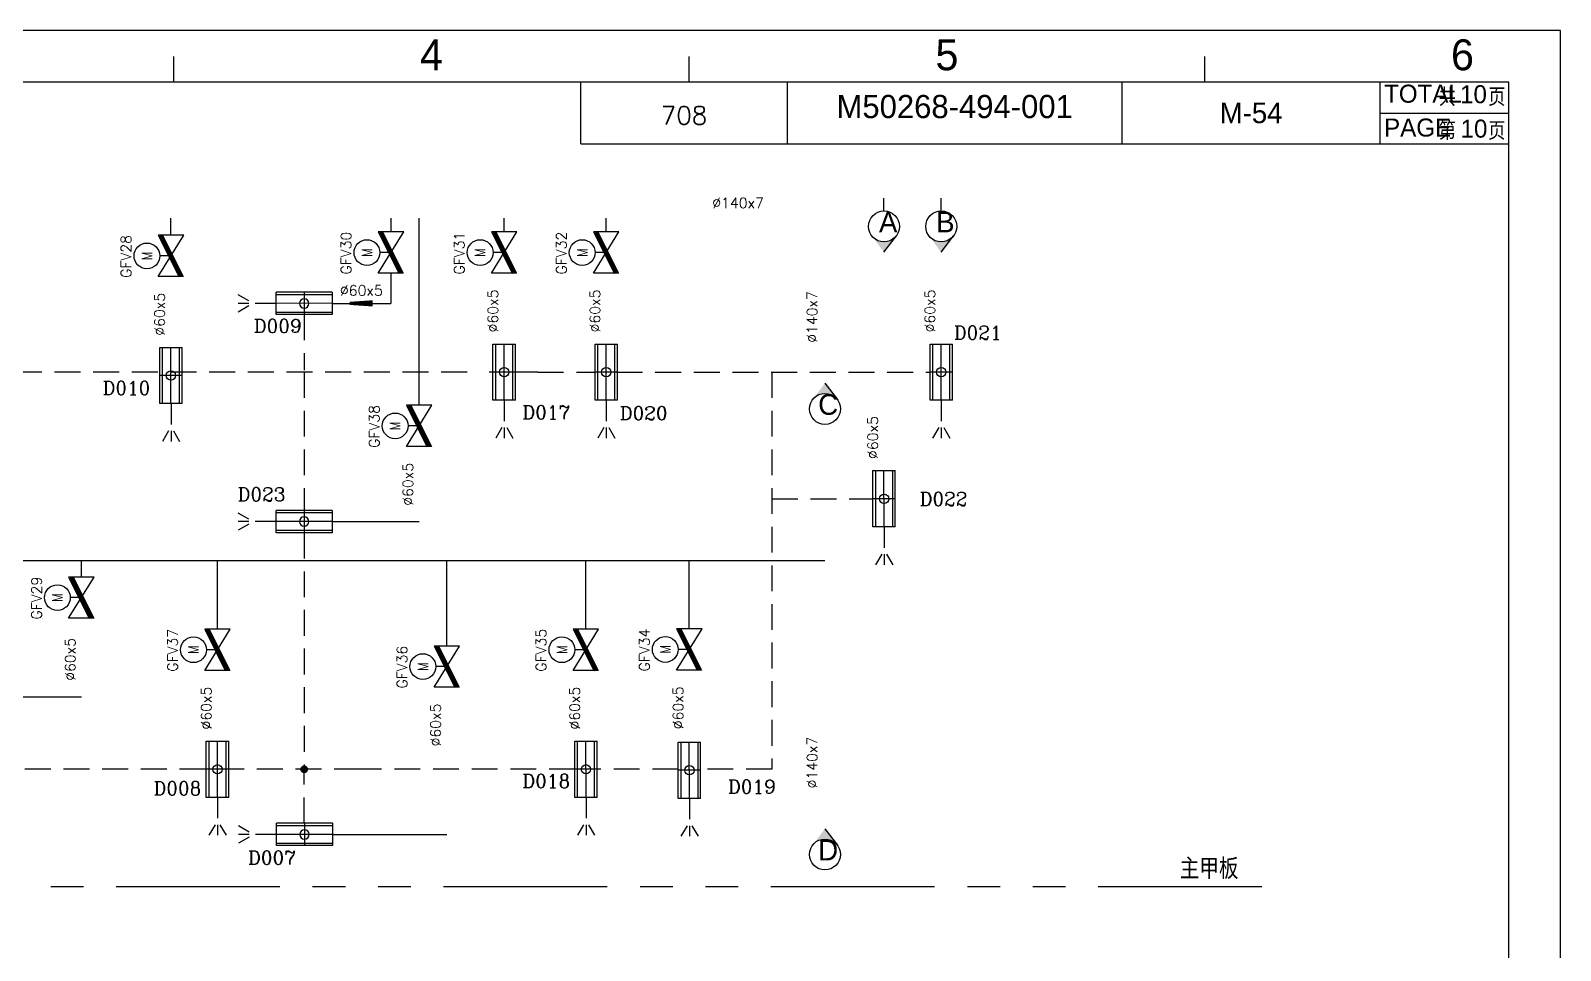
# Model space of a CAD drawing. Header units: millimetres. Extents: x 0 to 1091, y -428 to 602.
# Drawn here: x 297.2 to 594, y -186.5 to -8 of the extents above; entities that cross this region are included whole.
import ezdxf
from ezdxf.enums import TextEntityAlignment as Align

# ---------------------------------------------------------------- set-up
doc = ezdxf.new("R2010")
doc.units = ezdxf.units.MM
for name, pattern in [('CEN28', [31.3, 28, -1.4, 0.5, -1.4]), ('DASHED2', [0.375, 0.25, -0.125]), ('PHANTOM', [63.5, 31.75, -6.35, 6.35, -6.35, 6.35, -6.35])]:
    doc.linetypes.add(name, pattern=pattern)
for name, color, linetype in [('TEXT', 2, 'Continuous'), ('UME-003(粗实线)', 3, 'Continuous'), ('UME-006(中心线)', 6, 'CEN28'), ('UME-PHANTOM', 8, 'PHANTOM')]:
    doc.layers.add(name, color=color, linetype=linetype)
doc.styles.add('CHINESE', font='SHORT.shx', dxfattribs={"bigfont": 'HZDXF.shx'})
doc.styles.add('HCAD', font='ROMANC', dxfattribs={"bigfont": 'JS64F'})
doc.styles.add('HZDXF', font='short.shx', dxfattribs={"bigfont": 'hzdxf.shx'})
doc.styles.add('ROMANS', font='ROMANS')

# ---------------------------------------------------------------- blocks, each defined once
blk = doc.blocks.new('$DrawRange420594')
for points in [[(300, 0), (300, 5)], [(400, 0), (400, 5)], [(500, 0), (500, 5)]]:
    blk.add_lwpolyline(points)
at = {"color": 2, "style": 'HZDXF'}
for s, p in [('4', (350, 0.5)), ('5', (450, 0.5)), ('6', (550, 0.5))]:
    blk.add_text(s, height=6, dxfattribs=at).set_placement(p, align=Align.BOTTOM_CENTER)
blk = doc.blocks.new('P01')
at = {"color": 2, "style": 'ROMANS', "flags": 1}
for tag in ['THICKNESS', 'REMARKS', 'MATERIAL', 'NOMDIA', 'OUTDIA', 'FLUID']:
    blk.add_attdef(tag, text='', height=2, dxfattribs=at).set_placement((0, 1.5), align=Align.CENTER)
at = {"color": 2, "style": 'ROMANS'}
blk.add_attdef('MARK', text='', height=2, dxfattribs=at).set_placement((0, 1.5), align=Align.CENTER)
blk = doc.blocks.new('f')
blk.add_line((-97.48, -53.26), (-97.45, -64.16))
at = {"layer": 'UME-003(粗实线)', "color": 7}
for p, q in [((-99.64, -53.26), (-95.3, -53.26)), ((-99.64, -53.26), (-99.64, -64.16)), ((-99.15, -53.26), (-99.15, -64.16)), ((-95.79, -64.16), (-95.79, -53.26)), ((-95.3, -53.26), (-95.3, -64.16)), ((-95.3, -64.16), (-99.64, -64.16))]:
    blk.add_line(p, q, dxfattribs=at)
blk.add_ellipse((-97.47, -58.71), major_axis=(-0.642, 0.642), ratio=1, start_param=-0.785398, end_param=5.497787, dxfattribs=at)
at = {"layer": 'UME-006(中心线)', "color": 7, "ltscale": 0.3}
blk.add_line((-99.64, -58.71), (-95.3, -58.71), dxfattribs=at)
blk = doc.blocks.new('A$C0CA15655')
for p, q in [((2.05, 2.14), (0, 3.32)), ((2.05, 1.66), (0, 1.66)), ((2.05, 1.18), (0, 0))]:
    blk.add_line(p, q)
blk = doc.blocks.new('$FRAMEC2')
at = {"color": 0}
for points in [[(-180, -12), (-180, 0)], [(-140, 0), (-140, -12)], [(-75, -12), (-75, 0)], [(-25, 0), (-25, -12)], [(-180, -12), (0, -12)]]:
    blk.add_lwpolyline(points, dxfattribs=at)
at = {"color": 7}
blk.add_lwpolyline([(-25, -6), (0, -6)], dxfattribs=at)
at = {"color": 2, "style": 'HZDXF'}
for s, p in [('TOTAL', (-24.2, -4)), ('共', (-13.6, -4.65)), ('页', (-4, -4.65)), ('PAGE', (-24.2, -10.57)), ('第', (-13.6, -11.21)), ('页', (-4, -11.22))]:
    blk.add_text(s, height=3.5, dxfattribs=at).set_placement(p)
at = {"color": 2, "style": 'ROMANS'}
blk.add_text('708', height=3.5, dxfattribs=at).set_placement((-160, -8.22), align=Align.CENTER)
at = {"color": 2, "style": 'HZDXF'}
for tag, height, p in [('DRAW_NO', 4.5, (-107.5, -6.99)), ('TOTAL_PAGE', 3.5, (-6.86, -4.1)), ('PAGE_NO', 3.5, (-6.76, -10.78))]:
    blk.add_attdef(tag, text='', height=height, dxfattribs=at).set_placement(p, align=Align.CENTER)
at = {"color": 2, "style": 'ROMANS'}
blk.add_attdef('MARK', text='', height=3, dxfattribs=at).set_placement((-50, -6), align=Align.MIDDLE)
blk = doc.blocks.new('V618')
at = {"linetype": 'Continuous'}
blk.add_line((4, -0.2), (4, 1.68), dxfattribs=at)
at = {"linetype": 'Continuous', "const_width": 0.7}
blk.add_lwpolyline([(0.17, -2.35), (7.83, 1.48)], dxfattribs=at)
at = {"linetype": 'Continuous'}
blk.add_lwpolyline([(8, -2.95), (8, 2), (0, -2), (0, 2)], close=True, dxfattribs=at)
for points in [[(8, 1.13), (0, -2.87), (0, -2)], [(8, 1.13), (7.65, 1.83)], [(0, -2), (0.35, -2.69)]]:
    blk.add_lwpolyline(points, dxfattribs=at)
blk.add_circle((4, 4.18), 2.5, dxfattribs=at)
at = {"color": 2, "linetype": 'Continuous', "style": 'ROMANS', "width": 0.8}
blk.add_text('M', height=2, dxfattribs=at).set_placement((4, 4.18), align=Align.MIDDLE)
at = {"color": 2, "style": 'ROMANS', "width": 0.85, "flags": 1}
for tag in ['NAMEPLATE', 'STANDARD', 'DIAMETER', 'REMARKS', 'MATERIAL', 'WEIGHT', 'NAME', 'SIZE']:
    blk.add_attdef(tag, text='', height=1.5, dxfattribs=at).set_placement((3.89, 8.22), align=Align.MIDDLE)
at = {"color": 2, "style": 'ROMANS', "width": 0.85}
blk.add_attdef('MARK', text='', height=1.5, dxfattribs=at).set_placement((3.89, 8.22), align=Align.MIDDLE)

msp = doc.modelspace()

# ---------------------------------------------------------------- hatches: boundary and pattern name
for points in [[(465.19, -47.81, -0.5), (460.39, -47.81), (462.79, -51.01)], [(476.29, -47.81, -0.5), (471.49, -47.81), (473.89, -51.01)], [(453.74, -79.62, 0.5), (448.94, -79.62), (451.34, -76.42)], [(453.74, -166.1, 0.5), (448.94, -166.1), (451.34, -162.9)]]:
    msp.add_hatch(color=256).paths.add_polyline_path(points)

# ---------------------------------------------------------------- linework, layer by layer
for p, q in [((462.79, -43.01), (462.79, -40.54)), ((473.89, -43.01), (473.89, -40.54)), ((462.79, -51.01), (465.19, -47.81)), ((473.89, -51.01), (476.29, -47.81)), ((451.34, -76.42), (453.74, -79.62)), ((451.34, -162.9), (453.74, -166.1))]:
    msp.add_line(p, q)
at = {"color": 3}
for p, q in [((324.46, -47.73), (324.46, -44.41)), ((372.61, -80.72), (372.61, -44.41)), ((389.1, -47.09), (389.1, -44.41)), ((408.9, -47.09), (408.9, -44.41)), ((367.14, -55.1), (367.14, -60.94)), ((344.87, -60.96), (340.81, -60.96)), ((355.77, -60.94), (367.14, -60.94)), ((389.13, -79.74), (389.13, -83.8)), ((408.91, -79.74), (408.91, -83.8)), ((473.89, -79.74), (473.89, -83.8)), ((324.49, -80.38), (324.49, -84.44)), ((344.86, -103.3), (340.79, -103.3)), ((355.75, -103.28), (372.61, -103.28)), ((462.82, -104.31), (462.82, -108.38)), ((163.13, -110.87), (451.34, -110.86)), ((307.1, -114.05), (307.1, -110.86)), ((333.49, -124.17), (333.49, -110.86)), ((377.99, -127.44), (377.99, -110.86)), ((404.96, -124.17), (404.96, -110.86)), ((425.01, -124.11), (425.01, -110.86)), ((286.55, -137.28), (307.1, -137.28)), ((333.5, -156.82), (333.5, -160.88)), ((404.99, -156.82), (404.99, -160.88)), ((425.06, -157.01), (425.06, -161.07)), ((344.93, -164.03), (340.86, -164.03)), ((355.82, -163.99), (377.99, -163.99))]:
    msp.add_line(p, q, dxfattribs=at)
at = {"color": 7, "linetype": 'Continuous'}
msp.add_lwpolyline([(0, -428), (594, -428), (594, -8), (0, -8)], close=True, dxfattribs=at)
at = {"color": 1, "linetype": 'Continuous'}
msp.add_lwpolyline([(25, -418), (584, -418), (584, -18), (25, -18)], close=True, dxfattribs=at)
at = {"color": 3}
for points in [[(451.34, -44.41, 0, 0, 0), (441.33, -44.41, 1.2, 0.6, 0), (436.83, -44.41, 0, 0, 0), (163.13, -44.41, 0, 0, 0)], [(451.34, -76.42, 0, 0, 0), (451.34, -66.41, 1.2, 0.6, 0), (451.34, -61.91, 0, 0, 0), (451.34, -44.41, 0, 0, 0)], [(462.79, -51.01, 0, 0, 0), (462.79, -84.85, 1.2, 0.6, 0), (462.79, -89.35, 0, 0, 0), (462.79, -93.61, 0, 0, 0)], [(473.89, -51.01, 0, 0, 0), (473.89, -60.28, 1.2, 0.6, 0), (473.89, -64.78, 0, 0, 0), (473.89, -69.03, 0, 0, 0)], [(324.46, -55.74, 0, 0, 0), (324.46, -60.92, 1.2, 0.6, 0), (324.46, -65.42, 0, 0, 0), (324.46, -69.68, 0, 0, 0)], [(389.1, -55.09, 0, 0, 0), (389.1, -60.28, 1.2, 0.6, 0), (389.1, -64.78, 0, 0, 0), (389.1, -69.03, 0, 0, 0)], [(408.9, -55.09, 0, 0, 0), (408.9, -60.28, 1.2, 0.6, 0), (408.9, -64.78, 0, 0, 0), (408.9, -69.03, 0, 0, 0)], [(363.62, -60.94, 0, 0, 0), (363.62, -60.94, 1.2, 0.6, 0), (359.12, -60.94, 0, 0, 0), (359.12, -60.94, 0, 0, 0)], [(372.61, -88.73, 0, 0, 0), (372.61, -93.91, 1.2, 0.6, 0), (372.61, -98.41, 0, 0, 0), (372.61, -103.28, 0, 0, 0)], [(451.34, -162.9, 0, 0, 0), (451.34, -152.89, 1.2, 0.6, 0), (451.34, -148.39, 0, 0, 0), (451.34, -110.86, 0, 0, 0)], [(307.1, -122.06, 0, 0, 0), (307.1, -127.91, 1.2, 0.6, 0), (307.1, -132.41, 0, 0, 0), (307.1, -137.28, 0, 0, 0)], [(333.49, -132.17, 0, 0, 0), (333.49, -137.36, 1.2, 0.6, 0), (333.49, -141.86, 0, 0, 0), (333.49, -146.11, 0, 0, 0)], [(404.96, -132.17, 0, 0, 0), (404.96, -137.36, 1.2, 0.6, 0), (404.96, -141.86, 0, 0, 0), (404.96, -146.11, 0, 0, 0)], [(425.01, -132.12, 0, 0, 0), (425.01, -137.3, 1.2, 0.6, 0), (425.01, -141.8, 0, 0, 0), (425.01, -146.06, 0, 0, 0)], [(377.99, -135.45, 0, 0, 0), (377.99, -140.64, 1.2, 0.6, 0), (377.99, -145.14, 0, 0, 0), (377.99, -163.99, 0, 0, 0)]]:
    msp.add_lwpolyline(points, format="xyseb", dxfattribs=at)
msp.add_lwpolyline([(367.14, -44.41), (367.14, -47.09)], dxfattribs=at)
at = {"const_width": 0.753}
msp.add_lwpolyline([(350.7, -151.37, 1), (349.94, -151.37, 1)], format="xyb", close=True, dxfattribs=at)
for centre in [(462.79, -46.01), (473.89, -46.01), (451.34, -81.42), (451.34, -167.9)]:
    msp.add_circle(centre, 3)
at = {"layer": 'TEXT', "color": 6, "linetype": 'DASHED2', "ltscale": 20}
for p, q in [((350.32, -63.11), (350.32, -73.92)), ((381.9, -74.29), (140.15, -74.29)), ((350.32, -74.29), (350.32, -101.11)), ((395.65, -74.29), (386.23, -74.29)), ((395.65, -74.29), (406.75, -74.29)), ((410.93, -74.29), (471.72, -74.29)), ((441.05, -74.29), (441.05, -151.37)), ((441.05, -98.86), (460.64, -98.86)), ((350.32, -105.45), (350.32, -150.62)), ((350.32, -161.84), (350.32, -151)), ((361.15, -151.37), (140.15, -151.37)), ((402.81, -151.37), (357.64, -151.37)), ((422.87, -151.37), (407.14, -151.37)), ((441.05, -151.37), (427.21, -151.37))]:
    msp.add_line(p, q, dxfattribs=at)
at = {"layer": 'UME-PHANTOM'}
msp.add_line((536.11, -174.21), (106.52, -174.21), dxfattribs=at)

# ---------------------------------------------------------------- block references
at = {"color": 3}
msp.add_blockref('$DrawRange420594', (25, -18), dxfattribs=at)
ref = msp.add_blockref('$FRAMEC2', (584, -18), dxfattribs=at)
ref.add_attrib('MARK', 'M-54', dxfattribs={"color": 2, "height": 4, "style": 'HZDXF'}).set_placement((534, -24), align=Align.MIDDLE)
ref.add_attrib('PAGE_NO', '10', dxfattribs={"color": 2, "height": 3.5, "style": 'HZDXF'}).set_placement((577.24, -28.78), align=Align.CENTER)
ref.add_attrib('DRAW_NO', 'M50268-494-001', dxfattribs={"color": 2, "height": 4.5, "style": 'HZDXF'}).set_placement((476.5, -24.99), align=Align.CENTER)
ref.add_attrib('TOTAL_PAGE', '10', dxfattribs={"color": 2, "height": 3.5, "style": 'HZDXF'}).set_placement((577.14, -22.1), align=Align.CENTER)
ref = msp.add_blockref('P01', (434.49, -43.95), dxfattribs=dict(xscale=-1))
ref.add_attrib('MARK', '%%c140x7', dxfattribs={"color": 2, "height": 2, "style": 'ROMANS'}).set_placement((434.49, -42.45), align=Align.CENTER)
ref = msp.add_blockref('V618', (366.67, -55.09), dxfattribs=dict(rotation=90))
ref.add_attrib('MARK', 'GFV30', dxfattribs={"color": 2, "height": 2, "rotation": 90, "style": 'ROMANS'}).set_placement((358.45, -51.19), align=Align.MIDDLE)
ref = msp.add_blockref('V618', (388.63, -55.09), dxfattribs=dict(rotation=90))
ref.add_attrib('MARK', 'GFV31', dxfattribs={"color": 2, "height": 2, "rotation": 90, "style": 'ROMANS'}).set_placement((380.41, -51.19), align=Align.MIDDLE)
ref = msp.add_blockref('V618', (408.43, -55.09), dxfattribs=dict(rotation=90))
ref.add_attrib('MARK', 'GFV32', dxfattribs={"color": 2, "height": 2, "rotation": 90, "style": 'ROMANS'}).set_placement((400.21, -51.19), align=Align.MIDDLE)
ref = msp.add_blockref('V618', (323.99, -55.73), dxfattribs=dict(rotation=90))
ref.add_attrib('MARK', 'GFV28', dxfattribs={"color": 2, "height": 2, "rotation": 90, "style": 'ROMANS'}).set_placement((315.77, -51.84), align=Align.MIDDLE)
ref = msp.add_blockref('P01', (324.78, -63.63), dxfattribs=dict(xscale=-1, rotation=90))
ref.add_attrib('MARK', '%%c60x5', dxfattribs={"color": 2, "height": 2, "rotation": 90, "style": 'ROMANS'}).set_placement((323.28, -63.06), align=Align.CENTER)
for p in [(337.52, -62.62), (337.51, -104.96), (337.58, -165.69)]:
    msp.add_blockref('A$C0CA15655', p)
for name, p, rotation in [('f', (409.03, -158.41), 270), ('f', (227, -133.64), 180), ('f', (291.64, -133), 180), ('f', (311.44, -133), 180), ('f', (376.42, -133), 180), ('A$C0CA15655', (326.15, -87.73), 90), ('A$C0CA15655', (390.79, -87.09), 90), ('A$C0CA15655', (410.57, -87.09), 90), ('A$C0CA15655', (475.55, -87.09), 90), ('f', (365.34, -157.57), 180), ('f', (409.01, -200.75), 270), ('A$C0CA15655', (464.48, -111.66), 90), ('f', (236.03, -210.08), 180), ('f', (307.51, -210.08), 180), ('f', (327.57, -210.27), 180), ('A$C0CA15655', (335.16, -164.17), 90), ('f', (409.08, -261.48), 270), ('A$C0CA15655', (406.65, -164.17), 90), ('A$C0CA15655', (426.72, -164.36), 90)]:
    msp.add_blockref(name, p, dxfattribs=dict(rotation=rotation))
ref = msp.add_blockref('P01', (360.84, -60.94), dxfattribs=dict(xscale=-1))
ref.add_attrib('MARK', '%%c60x5', dxfattribs={"color": 2, "height": 2, "style": 'ROMANS'}).set_placement((361.41, -59.44), align=Align.CENTER)
ref = msp.add_blockref('P01', (389.42, -62.99), dxfattribs=dict(xscale=-1, rotation=90))
ref.add_attrib('MARK', '%%c60x5', dxfattribs={"color": 2, "height": 2, "rotation": 90, "style": 'ROMANS'}).set_placement((387.92, -62.42), align=Align.CENTER)
ref = msp.add_blockref('P01', (409.23, -62.99), dxfattribs=dict(xscale=-1, rotation=90))
ref.add_attrib('MARK', '%%c60x5', dxfattribs={"color": 2, "height": 2, "rotation": 90, "style": 'ROMANS'}).set_placement((407.73, -62.42), align=Align.CENTER)
ref = msp.add_blockref('P01', (451.34, -64.16), dxfattribs=dict(rotation=90))
ref.add_attrib('MARK', '%%c140x7', dxfattribs={"color": 2, "height": 2, "rotation": 90, "style": 'ROMANS'}).set_placement((449.84, -63.59), align=Align.CENTER)
ref = msp.add_blockref('P01', (474.21, -62.99), dxfattribs=dict(xscale=-1, rotation=90))
ref.add_attrib('MARK', '%%c60x5', dxfattribs={"color": 2, "height": 2, "rotation": 90, "style": 'ROMANS'}).set_placement((472.71, -62.42), align=Align.CENTER)
ref = msp.add_blockref('V618', (372.14, -88.72), dxfattribs=dict(rotation=90))
ref.add_attrib('MARK', 'GFV38', dxfattribs={"color": 2, "height": 2, "rotation": 90, "style": 'ROMANS'}).set_placement((363.92, -84.83), align=Align.MIDDLE)
ref = msp.add_blockref('P01', (463.12, -87.57), dxfattribs=dict(xscale=-1, rotation=90))
ref.add_attrib('MARK', '%%c60x5', dxfattribs={"color": 2, "height": 2, "rotation": 90, "style": 'ROMANS'}).set_placement((461.62, -86.99), align=Align.CENTER)
ref = msp.add_blockref('P01', (372.94, -96.63), dxfattribs=dict(xscale=-1, rotation=90))
ref.add_attrib('MARK', '%%c60x5', dxfattribs={"color": 2, "height": 2, "rotation": 90, "style": 'ROMANS'}).set_placement((371.44, -96.06), align=Align.CENTER)
ref = msp.add_blockref('V618', (306.63, -122.05), dxfattribs=dict(rotation=90))
ref.add_attrib('MARK', 'GFV29', dxfattribs={"color": 2, "height": 2, "rotation": 90, "style": 'ROMANS'}).set_placement((298.41, -118.16), align=Align.MIDDLE)
ref = msp.add_blockref('V618', (333.02, -132.17), dxfattribs=dict(rotation=90))
ref.add_attrib('MARK', 'GFV37', dxfattribs={"color": 2, "height": 2, "rotation": 90, "style": 'ROMANS'}).set_placement((324.8, -128.27), align=Align.MIDDLE)
ref = msp.add_blockref('V618', (404.49, -132.17), dxfattribs=dict(rotation=90))
ref.add_attrib('MARK', 'GFV35', dxfattribs={"color": 2, "height": 2, "rotation": 90, "style": 'ROMANS'}).set_placement((396.27, -128.27), align=Align.MIDDLE)
ref = msp.add_blockref('V618', (424.54, -132.11), dxfattribs=dict(rotation=90))
ref.add_attrib('MARK', 'GFV34', dxfattribs={"color": 2, "height": 2, "rotation": 90, "style": 'ROMANS'}).set_placement((416.32, -128.22), align=Align.MIDDLE)
ref = msp.add_blockref('P01', (307.43, -130.63), dxfattribs=dict(xscale=-1, rotation=90))
ref.add_attrib('MARK', '%%c60x5', dxfattribs={"color": 2, "height": 2, "rotation": 90, "style": 'ROMANS'}).set_placement((305.93, -130.05), align=Align.CENTER)
ref = msp.add_blockref('V618', (377.52, -135.44), dxfattribs=dict(rotation=90))
ref.add_attrib('MARK', 'GFV36', dxfattribs={"color": 2, "height": 2, "rotation": 90, "style": 'ROMANS'}).set_placement((369.3, -131.55), align=Align.MIDDLE)
ref = msp.add_blockref('P01', (333.81, -140.07), dxfattribs=dict(xscale=-1, rotation=90))
ref.add_attrib('MARK', '%%c60x5', dxfattribs={"color": 2, "height": 2, "rotation": 90, "style": 'ROMANS'}).set_placement((332.31, -139.5), align=Align.CENTER)
ref = msp.add_blockref('P01', (405.29, -140.07), dxfattribs=dict(xscale=-1, rotation=90))
ref.add_attrib('MARK', '%%c60x5', dxfattribs={"color": 2, "height": 2, "rotation": 90, "style": 'ROMANS'}).set_placement((403.79, -139.5), align=Align.CENTER)
ref = msp.add_blockref('P01', (425.34, -140.02), dxfattribs=dict(xscale=-1, rotation=90))
ref.add_attrib('MARK', '%%c60x5', dxfattribs={"color": 2, "height": 2, "rotation": 90, "style": 'ROMANS'}).set_placement((423.84, -139.44), align=Align.CENTER)
ref = msp.add_blockref('P01', (378.31, -143.35), dxfattribs=dict(xscale=-1, rotation=90))
ref.add_attrib('MARK', '%%c60x5', dxfattribs={"color": 2, "height": 2, "rotation": 90, "style": 'ROMANS'}).set_placement((376.81, -142.78), align=Align.CENTER)
ref = msp.add_blockref('P01', (451.34, -150.64), dxfattribs=dict(rotation=90))
ref.add_attrib('MARK', '%%c140x7', dxfattribs={"color": 2, "height": 2, "rotation": 90, "style": 'ROMANS'}).set_placement((449.84, -150.07), align=Align.CENTER)

# ---------------------------------------------------------------- texts
at = {"color": 2, "linetype": 'Continuous', "style": 'CHINESE'}
for s, p in [('A', (461.82, -47.16)), ('B', (472.91, -47.16)), ('C', (450.03, -82.57)), ('D', (450.03, -169.05))]:
    msp.add_text(s, height=4, dxfattribs=at).set_placement(p)
at = {"color": 2, "style": 'HCAD'}
for s, p in [('D009', (345.18, -65.31)), ('D021', (480.97, -66.63)), ('D010', (315.83, -77.35)), ('D017', (397.28, -82.07)), ('D020', (416.17, -82.25)), ('D023', (342.03, -97.99)), ('D022', (474.33, -98.9)), ('D008', (325.72, -155.06)), ('D018', (397.27, -153.65)), ('D019', (437.15, -154.74)), ('D007', (344.06, -168.53))]:
    msp.add_text(s, height=2.635, dxfattribs=at).set_placement(p, align=Align.MIDDLE)
at = {"style": 'HCAD'}
msp.add_text('主甲板', height=4, dxfattribs=at).set_placement((520.16, -172.67))

doc.saveas('drawing.dxf')
